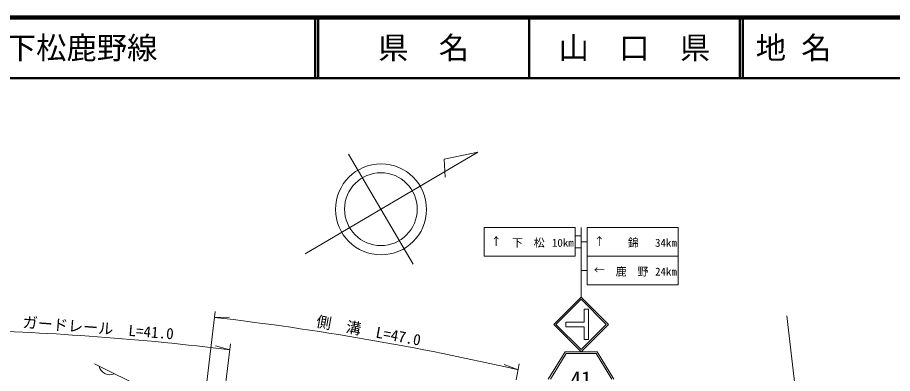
# Model space of a CAD drawing. Units: millimetres at full size, sheet at 1:1000; details may follow other scales. Extents: x 40000 to 680000, y 20000 to 380000.
# Drawn here: x 248668 to 392926, y 321330 to 380000 of the extents above; entities that cross this region are included whole.
import ezdxf
from ezdxf.enums import TextEntityAlignment as Align

# ---------------------------------------------------------------- set-up
doc = ezdxf.new("R2010")
doc.units = ezdxf.units.MM
doc.header["$LTSCALE"] = 1000
doc.linetypes.add('CHAIN', pattern=[18.5, 12, -1.5, 3.5, -1.5])
for name, color, linetype, lineweight in [('M-BGD', 7, 'Continuous', 13), ('M-BMK', 2, 'CHAIN', 13), ('M-BMK-SRVR', 3, 'Continuous', 13), ('M-STR-HTXT', 7, 'Continuous', 13), ('M-STR-STRC', 7, 'Continuous', 13), ('M-TTL', 2, 'Continuous', 140), ('M-TTL-LINE', 7, 'Continuous', 50)]:
    doc.layers.add(name, color=color, linetype=linetype, lineweight=lineweight)
doc.layers.add('M-TTL-TXT', color=7, linetype='Continuous')
doc.styles.add('ＭＳ ゴシック', font='')
doc.styles.get('ＭＳ ゴシック').set_extended_font_data('MS Gothic')

msp = doc.modelspace()

# ---------------------------------------------------------------- linework, layer by layer
at = {"layer": 'M-BGD'}
msp.add_line((377775, 311440), (375528, 330812), dxfattribs=at)
msp.add_lwpolyline([(261387, 322907), (269671, 318776), (272180, 317566), (281938, 314424), (295580, 310467), (304091, 308069), (309371, 306679), (311921, 306173), (310191, 305647), (307965, 305132), (306670, 305172), (303989, 305475), (301419, 306139), (301190, 305251), (299856, 305595), (300008, 306004), (294962, 307344), (289664, 308736), (283651, 310451), (278160, 312291), (272534, 314542), (268675, 316298), (261963, 319159)], dxfattribs=at)
msp.add_arc((263891, 322963), 1829, 193.15914, 293.83501, dxfattribs=at)
at = {"layer": 'M-BMK'}
msp.add_line((313884, 229353), (331375, 322926), dxfattribs=at)
at = {"layer": 'M-BMK-SRVR'}
for p, q in [((296094, 341046), (324539, 357834)), ((324539, 357834), (318995, 356659)), ((303245, 357459), (313919, 339374)), ((318995, 356659), (319199, 353666))]:
    msp.add_line(p, q, dxfattribs=at)
for centre, radius in [((308603, 348380), 7500), ((308582, 348416), 6000)]:
    msp.add_circle(centre, radius, dxfattribs=at)
at = {"layer": 'M-STR-HTXT'}
for p, q in [((277195, 296669), (281238, 331571)), ((281123, 330578), (283577, 330630)), ((280087, 296175), (283781, 326233)), ((283659, 325240), (281286, 325870)), ((331191, 321942), (328896, 322815))]:
    msp.add_line(p, q, dxfattribs=at)
for centre, radius, start, end in [((228414, -124473), 458094, 77.03489, 83.3929), ((228345, -124848), 453475, 82.99372, 88.53061)]:
    msp.add_arc(centre, radius, start, end, dxfattribs=at)
at = {"layer": 'M-STR-STRC'}
for p, q in [((325582, 345415), (325582, 340665)), ((340582, 345415), (325582, 345415)), ((340582, 345415), (340582, 340665)), ((341582, 345415), (341582, 333915)), ((342582, 345415), (342582, 335915)), ((342582, 345415), (357582, 345415)), ((357582, 345415), (357582, 335915)), ((341582, 344040), (340582, 344040)), ((341582, 342040), (340582, 342040)), ((341582, 343040), (342582, 343040)), ((325582, 340665), (340582, 340665)), ((357582, 340665), (342582, 340665)), ((341582, 338290), (342582, 338290)), ((357582, 335915), (342582, 335915)), ((337082, 329415), (341582, 333915)), ((337435, 329415), (341582, 333562)), ((346082, 329415), (341582, 333915)), ((345728, 329415), (341582, 333562)), ((342831, 331915), (342081, 331915)), ((342081, 329790), (342081, 331915)), ((342831, 326915), (342831, 331915)), ((337082, 329415), (341582, 324915)), ((337435, 329415), (341582, 325268)), ((339081, 329040), (339081, 329790)), ((342081, 329790), (339081, 329790)), ((342081, 329040), (339081, 329040)), ((341582, 325268), (345728, 329415)), ((341582, 324915), (346082, 329415)), ((342081, 326915), (342081, 329040)), ((342831, 326915), (342081, 326915)), ((338945, 324915), (336182, 320415)), ((339113, 324615), (336534, 320415)), ((338945, 324915), (344218, 324915)), ((339113, 324615), (344050, 324615)), ((346629, 320415), (344050, 324615)), ((346982, 320415), (344218, 324915))]:
    msp.add_line(p, q, dxfattribs=at)
msp.add_lwpolyline([(339081, 329790), (342081, 329790), (342081, 331915), (342831, 331915), (342831, 326915), (342081, 326915), (342081, 329040), (339081, 329040)], close=True, dxfattribs=at)
at = {"layer": 'M-TTL'}
msp.add_line((680000, 380000), (40000, 380000), dxfattribs=at)
at = {"layer": 'M-TTL-LINE'}
for p, q in [((297750, 380000), (297750, 370000)), ((298250, 380000), (298250, 370000)), ((333000, 380000), (333000, 370000)), ((367750, 380000), (367750, 370000)), ((368250, 380000), (368250, 370000)), ((40000, 370000), (680000, 370000))]:
    msp.add_line(p, q, dxfattribs=at)

# ---------------------------------------------------------------- texts
at = {"layer": 'M-STR-HTXT', "style": 'ＭＳ ゴシック'}
for s, rotation, p in [('ガードレール\u3000L=41.0', 355.5, (261855, 327387)), ('側\u3000溝\u3000L=47.0', 349.529, (306277, 326955))]:
    msp.add_text(s, height=1833, rotation=rotation, dxfattribs=at).set_placement(p, align=Align.BOTTOM_CENTER)
at = {"layer": 'M-STR-STRC', "style": 'ＭＳ ゴシック'}
for s, height, p in [('↑', 1320, (327582, 343149)), ('↑', 1320, (344582, 343149)), ('←', 1320, (344582, 338399)), ('41', 2566, (341582, 320415))]:
    msp.add_text(s, height=height, dxfattribs=at).set_placement(p, align=Align.MIDDLE_CENTER)
for s, p in [('下\u3000松', (330182, 341813)), ('10km', (336782, 341813)), ('錦', (349282, 341813)), ('34km', (353782, 341813)), ('鹿\u3000野', (347282, 337063)), ('24km', (353782, 337063))]:
    msp.add_text(s, height=1320, dxfattribs=at).set_placement(p, align=Align.BOTTOM_LEFT)
at = {"layer": 'M-TTL-TXT', "style": 'ＭＳ ゴシック'}
for s, p in [('主要地方道\u3000下松鹿野線', (216734, 375000)), ('地 名', (370380, 375000))]:
    msp.add_text(s, height=3666, dxfattribs=at).set_placement(p, align=Align.MIDDLE_LEFT)
for s, p in [('県\u3000名', (315625, 375000)), ('山\u3000口\u3000県', (350375, 375000))]:
    msp.add_text(s, height=3666, dxfattribs=at).set_placement(p, align=Align.MIDDLE_CENTER)

doc.saveas('drawing.dxf')
